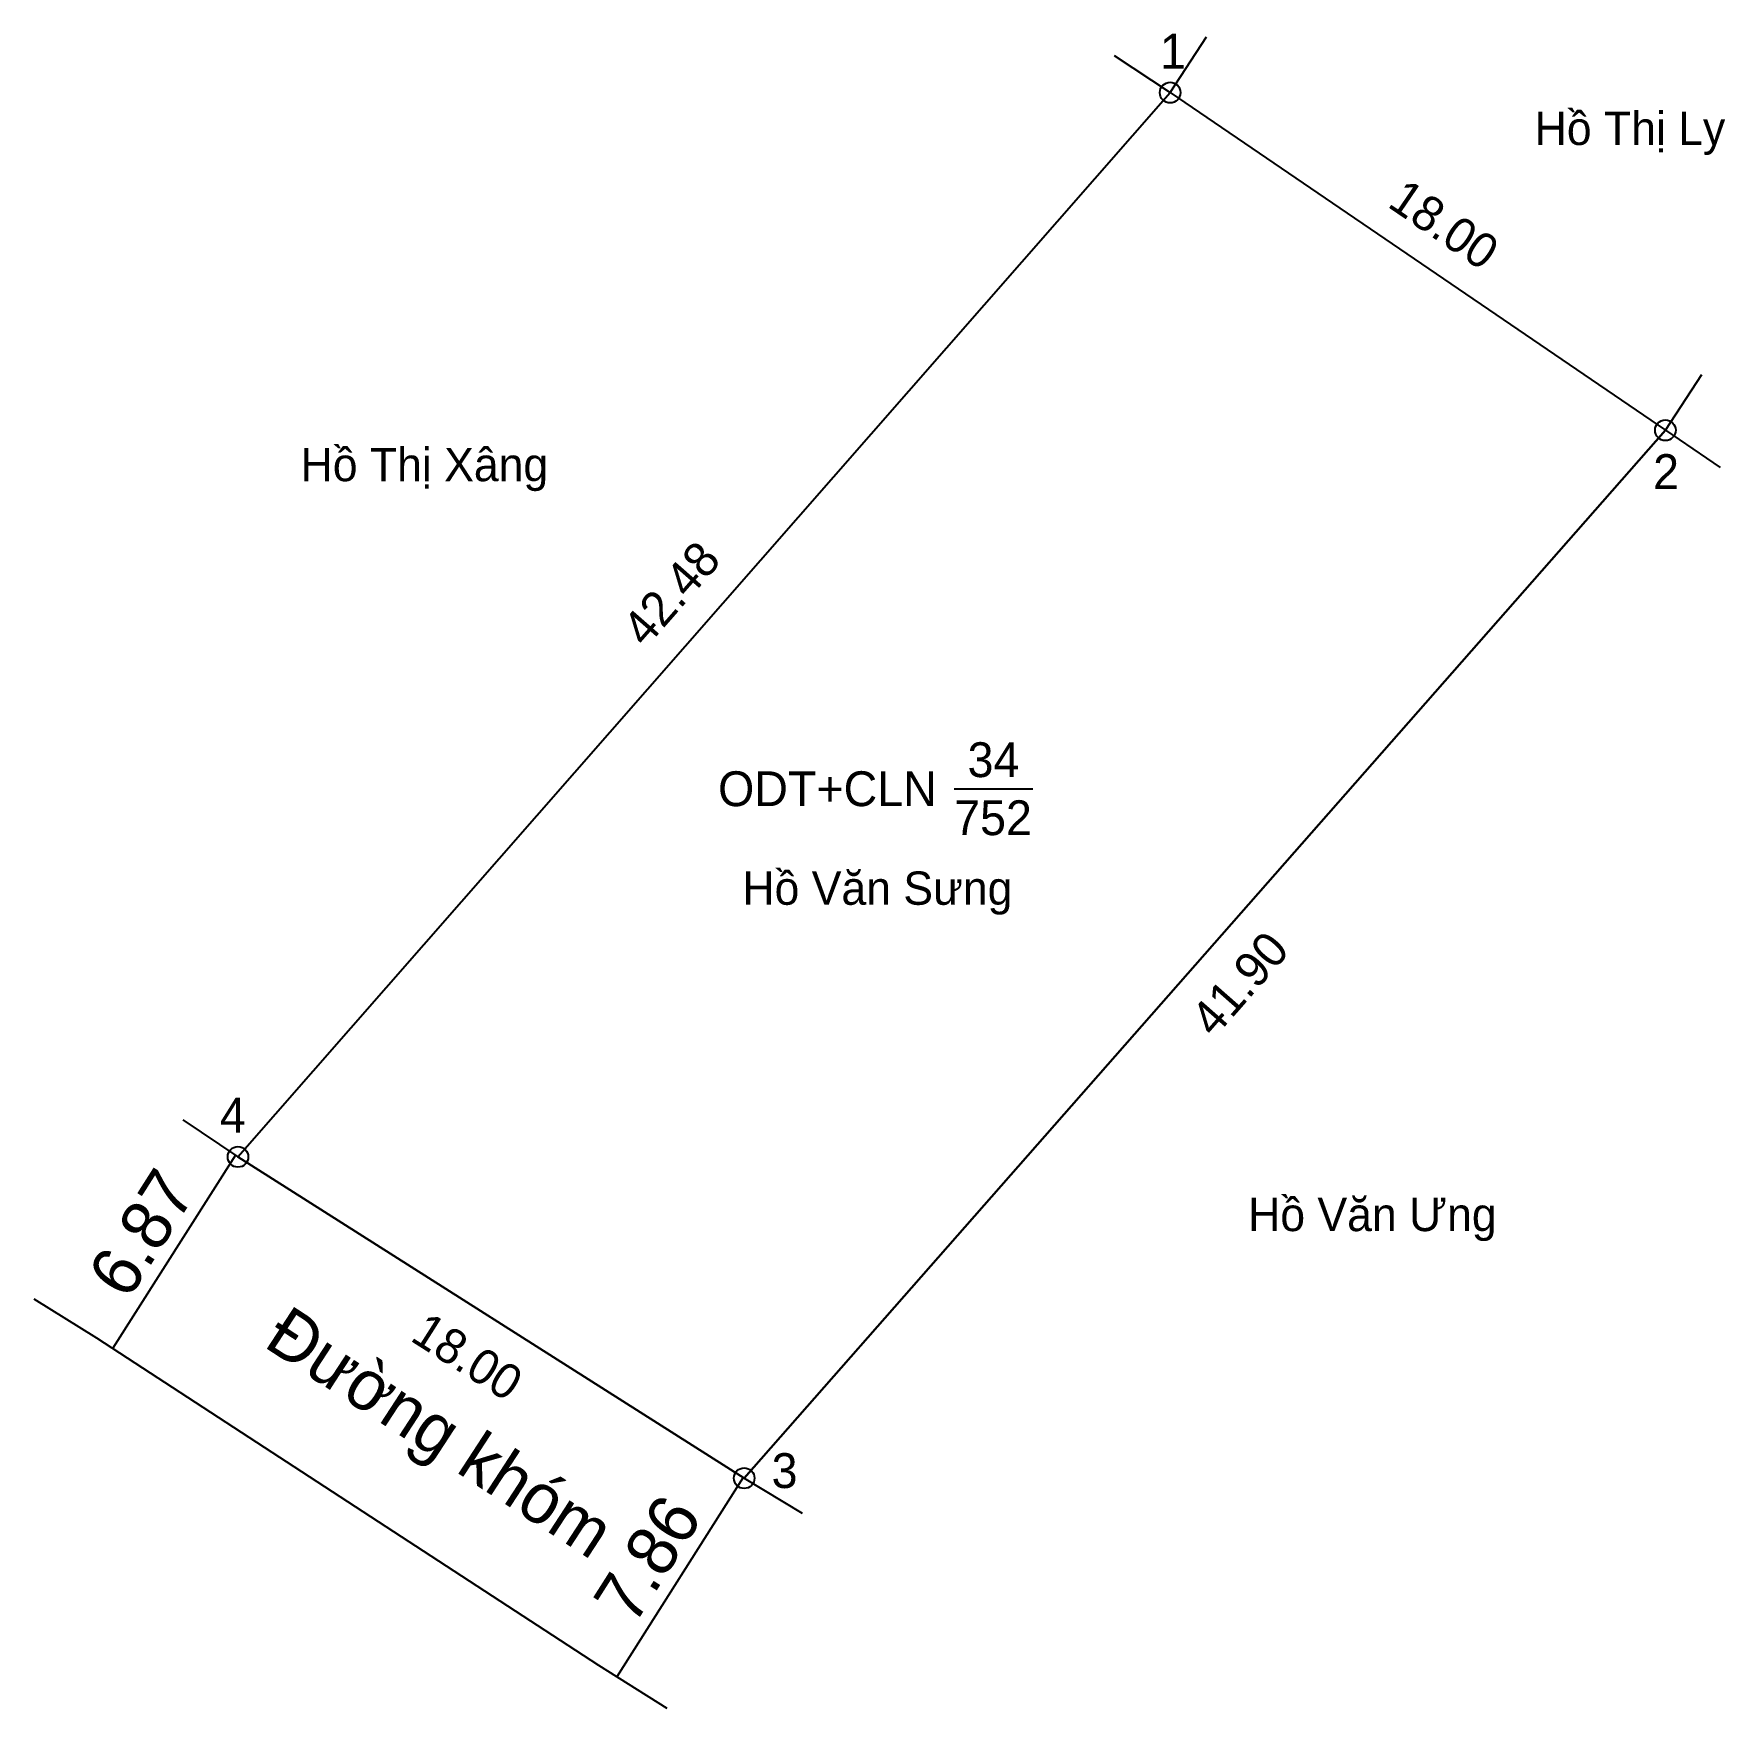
# Model space of a CAD drawing. Extents: x 535744.5 to 535795.2, y 1839244.7 to 1839295.
import ezdxf

# ---------------------------------------------------------------- set-up
doc = ezdxf.new("R2010")
doc.units = 0
for name, color, linetype in [('CanhThua', 7, 'Continuous'), ('ChieuDaiCanhThua', 7, 'Continuous'), ('Level 1', 7, 'Continuous'), ('Level 10', 7, 'Continuous'), ('Level 16', 7, 'Continuous'), ('MocDinhThua', 7, 'Continuous'), ('NhanDiaChinhThua', 7, 'Continuous'), ('SoHieuDinhThua', 7, 'Continuous')]:
    doc.layers.add(name, color=color, linetype=linetype)

msp = doc.modelspace()

# ---------------------------------------------------------------- linework, layer by layer
at = {"layer": 'CanhThua'}
for p, q in [((535750.59, 1839261.26), (535778.58, 1839293.22)), ((535778.58, 1839293.22), (535793.45, 1839283.08)), ((535793.45, 1839283.08), (535765.79, 1839251.61)), ((535765.79, 1839251.61), (535750.59, 1839261.26))]:
    msp.add_line(p, q, dxfattribs=at)
at = {"layer": 'Level 10'}
for p, q in [((535778.58, 1839293.22), (535779.671, 1839294.892)), ((535776.895, 1839294.332), (535778.58, 1839293.22)), ((535750.59, 1839261.26), (535778.58, 1839293.22)), ((535778.58, 1839293.22), (535793.45, 1839283.08)), ((535793.45, 1839283.08), (535794.543, 1839284.755)), ((535765.79, 1839251.61), (535793.45, 1839283.08)), ((535793.45, 1839283.08), (535795.096, 1839281.958)), ((535748.938, 1839262.372), (535750.59, 1839261.26)), ((535750.512, 1839261.31), (535746.83, 1839255.51)), ((535750.59, 1839261.26), (535765.79, 1839251.61)), ((535744.459, 1839256.992), (535746.34, 1839255.83)), ((535746.34, 1839255.83), (535761.42, 1839246)), ((535765.762, 1839251.628), (535761.964, 1839245.646)), ((535765.79, 1839251.61), (535767.53, 1839250.56)), ((535761.42, 1839246), (535763.464, 1839244.704))]:
    msp.add_line(p, q, dxfattribs=at)
at = {"layer": 'MocDinhThua'}
for centre in [(535778.58, 1839293.22), (535793.45, 1839283.08), (535750.59, 1839261.26), (535765.79, 1839251.61)]:
    msp.add_circle(centre, 0.31, dxfattribs=at)
at = {"layer": 'NhanDiaChinhThua'}
msp.add_line((535772.095, 1839272.315), (535774.454, 1839272.315), dxfattribs=at)

# ---------------------------------------------------------------- texts
at = {"layer": 'ChieuDaiCanhThua'}
for s, rotation, p in [('18.00', 325.7095, (535785.068, 1839289.817)), ('42.48', 48.7887, (535762.834, 1839276.52)), ('41.90', 48.6867, (535779.902, 1839264.805)), ('18.00', 327.5898, (535755.724, 1839255.763))]:
    msp.add_text(s, height=1.0457, rotation=rotation, dxfattribs=at).set_placement(p)
at = {"layer": 'Level 1'}
for s, rotation, p in [('6.87', 57.5898, (535747.284, 1839256.925)), ('Đường khóm', 326.9014, (535751.317, 1839255.586)), ('7.86', 57.5898, (535762.47, 1839247.144))]:
    msp.add_text(s, height=1.5, rotation=rotation, dxfattribs=at).set_placement(p)
at = {"layer": 'Level 16'}
for s, height, p in [('Hồ Thị Ly', 1, (535789.526, 1839291.647)), ('Hồ Thị Xâng', 1.00002, (535752.471, 1839281.55)), ('Hồ Văn Sưng', 1.00002, (535765.737, 1839268.83)), ('Hồ Văn Ưng', 1, (535780.923, 1839259.03))]:
    msp.add_text(s, height=height, dxfattribs=at).set_placement(p)
at = {"layer": 'NhanDiaChinhThua'}
for s, p in [('34', (535772.498, 1839272.664)), ('ODT+CLN', (535765.006, 1839271.792)), ('752', (535772.095, 1839270.921))]:
    msp.add_text(s, height=1.0457, dxfattribs=at).set_placement(p)
at = {"layer": 'SoHieuDinhThua'}
for s, p in [('1', (535778.276, 1839293.939)), ('2', (535793.083, 1839281.315)), ('4', (535750.044, 1839261.987)), ('3', (535766.613, 1839251.315))]:
    msp.add_text(s, height=1.046, dxfattribs=at).set_placement(p)

doc.saveas('drawing.dxf')
